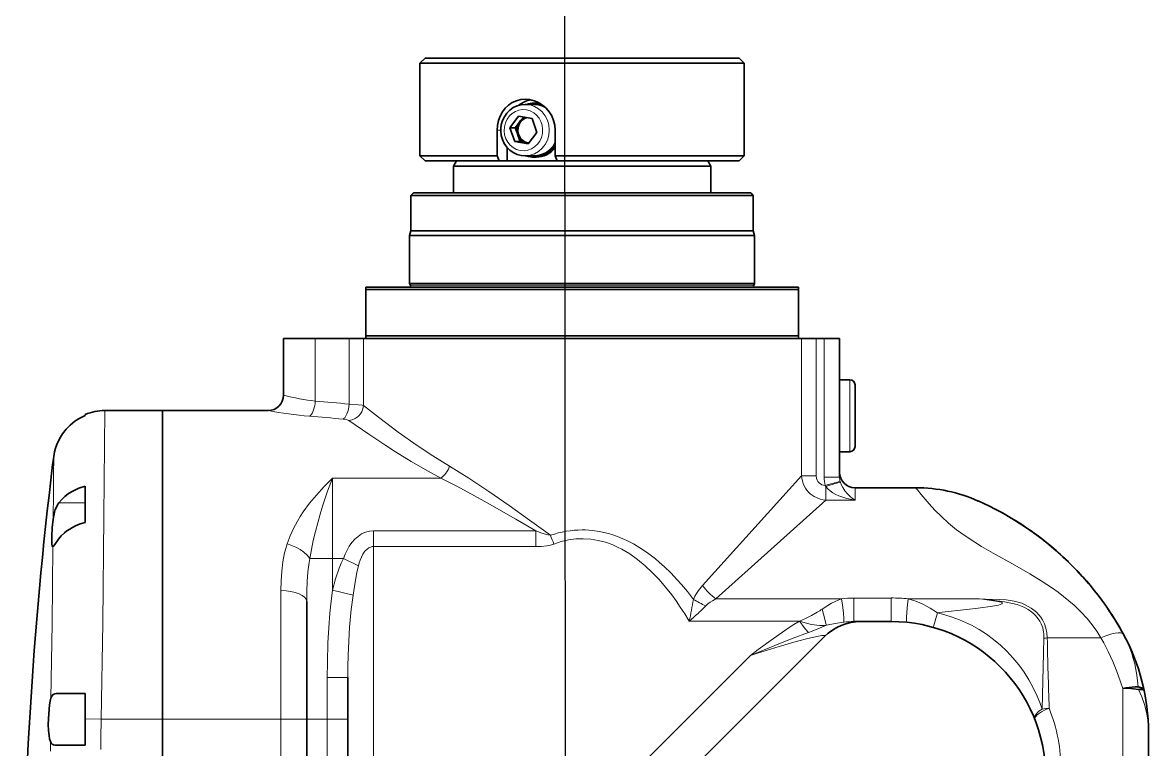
# Model space of a CAD drawing. Header units: inches. Extents: x 185496 to 352137, y 107182 to 179410.
# Drawn here: x 244667.4 to 244886, y 166099.1 to 166240.3 of the extents above; entities that cross this region are included whole.
import ezdxf

# ---------------------------------------------------------------- set-up
doc = ezdxf.new("R2010")
doc.units = ezdxf.units.IN
doc.header["$MEASUREMENT"] = 0

# ---------------------------------------------------------------- blocks, each defined once
blk = doc.blocks.new('RAGV')
at = {"color": 7, "lineweight": 35, "ltscale": 0.035355}
for p, q in [((799478.44, -274687.37), (799477.44, -274688.37)), ((799539.44, -274687.37), (799540.44, -274688.37)), ((799478.44, -274707.37), (799477.44, -274706.37)), ((799539.44, -274707.37), (799540.44, -274706.37))]:
    blk.add_line(p, q, dxfattribs=at)
at = {"color": 7, "lineweight": 35, "ltscale": 0.000452423}
for p, q in [((799477.44, -274688.37), (799477.46, -274688.37)), ((799477.46, -274706.37), (799477.44, -274706.37))]:
    blk.add_line(p, q, dxfattribs=at)
at = {"color": 7, "lineweight": 35, "ltscale": 0.45}
for p, q in [((799477.44, -274688.37), (799477.44, -274706.37)), ((799540.44, -274688.37), (799540.44, -274706.37))]:
    blk.add_line(p, q, dxfattribs=at)
at = {"color": 7, "lineweight": 35}
for p, q in [((799477.46, -274688.37), (799540.44, -274688.37)), ((799478.46, -274687.37), (799539.44, -274687.37)), ((799540.44, -274706.37), (799503.7, -274706.37)), ((799483.94, -274708.37), (799508.94, -274708.37)), ((799539.44, -274707.37), (799504.06, -274707.37)), ((799508.94, -274708.37), (799533.94, -274708.37)), ((799475.69, -274714.07), (799508.94, -274714.07)), ((799476.19, -274713.57), (799508.94, -274713.57)), ((799508.94, -274713.57), (799541.69, -274713.57)), ((799508.94, -274714.07), (799542.19, -274714.07)), ((799475.44, -274721.87), (799508.94, -274721.87)), ((799508.94, -274720.93), (799475.69, -274720.93)), ((799542.19, -274720.93), (799508.94, -274720.93)), ((799508.94, -274721.87), (799542.44, -274721.87)), ((799508.94, -274731.87), (799466.94, -274731.87)), ((799466.94, -274732.37), (799508.94, -274732.37)), ((799467.44, -274731.87), (799508.94, -274731.87)), ((799508.94, -274731.19), (799475.44, -274731.19)), ((799542.44, -274731.19), (799508.94, -274731.19)), ((799508.94, -274731.87), (799550.44, -274731.87)), ((799508.94, -274731.87), (799550.94, -274731.87)), ((799508.94, -274732.37), (799550.94, -274732.37)), ((799508.94, -274741.37), (799466.94, -274741.37)), ((799550.94, -274741.37), (799508.94, -274741.37)), ((799466.49, -274741.87), (799508.94, -274741.87)), ((799508.94, -274741.87), (799466.94, -274741.87)), ((799508.94, -274741.87), (799550.94, -274741.87)), ((799508.94, -274741.87), (799551.53, -274741.87)), ((799427.44, -274815.87), (799427.44, -274755.87)), ((799427.44, -274755.87), (799447.94, -274755.87)), ((799427.44, -274755.87), (799427.44, -274815.87)), ((799455.44, -274792.95), (799455.44, -274815.87)), ((799526.03, -274829.78), (799556.02, -274799.8)), ((799427.44, -274909.87), (799427.44, -274815.87)), ((799427.44, -274815.87), (799427.44, -274909.87)), ((799455.44, -274815.87), (799455.44, -274909.87)), ((799463.44, -274815.87), (799463.44, -274845.13)), ((799618.94, -274851.37), (799618.94, -274818.45))]:
    blk.add_line(p, q, dxfattribs=at)
at = {"color": 7, "lineweight": 35, "ltscale": 0.000437927}
for p, q in [((799478.44, -274687.37), (799478.46, -274687.37)), ((799478.46, -274707.37), (799478.44, -274707.37))]:
    blk.add_line(p, q, dxfattribs=at)
at = {"color": 7, "lineweight": 35, "ltscale": 0.043894}
for p, q in [((799497.88, -274696.37), (799499.64, -274696.37)), ((799497.88, -274706.37), (799499.64, -274706.37))]:
    blk.add_line(p, q, dxfattribs=at)
at = {"color": 7, "lineweight": 35, "ltscale": 0.008779}
for p, q in [((799499.64, -274696.12), (799499.99, -274696.12)), ((799499.64, -274706.62), (799499.99, -274706.62))]:
    blk.add_line(p, q, dxfattribs=at)
at = {"color": 7, "lineweight": 35, "ltscale": 0.070359}
for p, q in [((799496.6, -274698.67), (799494.89, -274700.9)), ((799498.46, -274704.06), (799500.17, -274701.83))]:
    blk.add_line(p, q, dxfattribs=at)
at = {"color": 7, "lineweight": 35, "ltscale": 0.026579}
blk.add_line((799496.59, -274700.06), (799495.94, -274700.9), dxfattribs=at)
at = {"color": 7, "lineweight": 35, "ltscale": 0.016552}
blk.add_line((799496.99, -274699.53), (799496.59, -274700.06), dxfattribs=at)
at = {"color": 7, "lineweight": 35, "ltscale": 0.066443}
for p, q in [((799496.6, -274698.67), (799499.22, -274699.13)), ((799495.84, -274703.6), (799498.46, -274704.06))]:
    blk.add_line(p, q, dxfattribs=at)
at = {"color": 7, "lineweight": 35, "ltscale": 0.022092}
blk.add_line((799496.99, -274699.53), (799497.53, -274698.83), dxfattribs=at)
at = {"color": 7, "lineweight": 35, "ltscale": 0.07161}
for p, q in [((799500.17, -274701.83), (799499.22, -274699.13)), ((799494.89, -274700.9), (799495.84, -274703.6))]:
    blk.add_line(p, q, dxfattribs=at)
at = {"color": 7, "lineweight": 35, "ltscale": 0.125}
for p, q in [((799492.47, -274701.37), (799492.47, -274706.37)), ((799503.7, -274706.37), (799503.7, -274701.37))]:
    blk.add_line(p, q, dxfattribs=at)
at = {"color": 7, "lineweight": 13, "ltscale": 0.016753}
blk.add_line((799493.14, -274701.37), (799492.47, -274701.37), dxfattribs=at)
at = {"color": 7, "lineweight": 35, "ltscale": 0.026336}
blk.add_line((799495.94, -274700.9), (799494.89, -274700.9), dxfattribs=at)
at = {"color": 7, "lineweight": 35, "ltscale": 0.027051}
blk.add_line((799495.94, -274700.9), (799496.3, -274701.92), dxfattribs=at)
at = {"color": 7, "lineweight": 35, "ltscale": 0.016846}
blk.add_line((799496.3, -274701.92), (799496.53, -274702.56), dxfattribs=at)
at = {"color": 7, "lineweight": 35, "ltscale": 0.026337}
blk.add_line((799496.9, -274703.6), (799495.84, -274703.6), dxfattribs=at)
at = {"color": 7, "lineweight": 35, "ltscale": 0.027714}
blk.add_line((799496.9, -274703.6), (799496.53, -274702.56), dxfattribs=at)
at = {"color": 7, "lineweight": 35, "ltscale": 0.033222}
blk.add_line((799496.9, -274703.6), (799498.21, -274703.83), dxfattribs=at)
at = {"color": 7, "lineweight": 35, "ltscale": 0.009657}
blk.add_line((799498.21, -274703.83), (799498.59, -274703.9), dxfattribs=at)
at = {"color": 7, "lineweight": 35, "ltscale": 0.37513}
blk.add_line((799492.47, -274706.37), (799477.46, -274706.37), dxfattribs=at)
at = {"color": 7, "lineweight": 35, "ltscale": 0.026553}
for p, q in [((799492.47, -274706.37), (799492.83, -274707.37)), ((799504.06, -274707.37), (799503.7, -274706.37))]:
    blk.add_line(p, q, dxfattribs=at)
at = {"color": 7, "lineweight": 35, "ltscale": 0.065887}
blk.add_line((799494.37, -274704.73), (799494.37, -274707.37), dxfattribs=at)
at = {"color": 7, "lineweight": 35, "ltscale": 0.359092}
blk.add_line((799492.83, -274707.37), (799478.46, -274707.37), dxfattribs=at)
at = {"color": 7, "lineweight": 35, "ltscale": 0.028867}
for p, q in [((799484.52, -274707.37), (799483.94, -274708.37)), ((799533.37, -274707.37), (799533.94, -274708.37))]:
    blk.add_line(p, q, dxfattribs=at)
at = {"color": 7, "lineweight": 35, "ltscale": 0.130002}
for p, q in [((799483.94, -274708.37), (799483.94, -274713.57)), ((799533.94, -274708.37), (799533.94, -274713.57))]:
    blk.add_line(p, q, dxfattribs=at)
at = {"color": 7, "lineweight": 35, "ltscale": 0.038662}
blk.add_line((799492.83, -274707.37), (799494.37, -274707.37), dxfattribs=at)
at = {"color": 7, "lineweight": 35, "ltscale": 0.242234}
blk.add_line((799494.37, -274707.37), (799504.06, -274707.37), dxfattribs=at)
at = {"color": 7, "lineweight": 35, "ltscale": 0.017678}
for p, q in [((799476.19, -274713.57), (799475.69, -274714.07)), ((799541.69, -274713.57), (799542.19, -274714.07))]:
    blk.add_line(p, q, dxfattribs=at)
at = {"color": 7, "lineweight": 35, "ltscale": 0.171677}
for p, q in [((799475.69, -274714.07), (799475.69, -274720.93)), ((799542.19, -274714.07), (799542.19, -274720.93))]:
    blk.add_line(p, q, dxfattribs=at)
at = {"color": 7, "lineweight": 35, "ltscale": 0.024147}
for p, q in [((799475.69, -274720.93), (799475.44, -274721.87)), ((799542.19, -274720.93), (799542.44, -274721.87))]:
    blk.add_line(p, q, dxfattribs=at)
at = {"color": 7, "lineweight": 35, "ltscale": 0.232947}
for p, q in [((799475.44, -274721.87), (799475.44, -274731.19)), ((799542.44, -274721.87), (799542.44, -274731.19))]:
    blk.add_line(p, q, dxfattribs=at)
at = {"color": 7, "lineweight": 35, "ltscale": 0.25}
for p, q in [((799466.94, -274741.87), (799466.94, -274731.87)), ((799550.94, -274741.87), (799550.94, -274731.87))]:
    blk.add_line(p, q, dxfattribs=at)
at = {"color": 7, "lineweight": 35, "ltscale": 0.225}
for p, q in [((799466.94, -274732.37), (799466.94, -274741.37)), ((799550.94, -274732.37), (799550.94, -274741.37))]:
    blk.add_line(p, q, dxfattribs=at)
at = {"color": 7, "lineweight": 35, "ltscale": 0.008384}
for p, q in [((799475.6, -274731.48), (799475.44, -274731.19)), ((799542.29, -274731.48), (799542.44, -274731.19))]:
    blk.add_line(p, q, dxfattribs=at)
at = {"color": 7, "lineweight": 13}
for p, q in [((799508.94, -274731.48), (799475.6, -274731.48)), ((799542.29, -274731.48), (799508.94, -274731.48)), ((799551.53, -274768.55), (799551.53, -274741.87)), ((799554.37, -274741.87), (799554.37, -274768.55)), ((799555.94, -274768.82), (799555.94, -274741.87)), ((799460.44, -274769.03), (799481.49, -274769.03)), ((799551.53, -274768.55), (799532.33, -274789.88)), ((799534.93, -274792.48), (799556.27, -274773.28)), ((799468.44, -274779.24), (799499.93, -274779.24)), ((799499.93, -274782.3), (799468.44, -274782.3)), ((799468.44, -274782.3), (799468.44, -274826.13)), ((799450.44, -274790.87), (799450.44, -274815.87)), ((799534.93, -274792.48), (799559.3, -274792.48)), ((799551.16, -274796.79), (799529.74, -274796.79)), ((799541.64, -274803.45), (799518.96, -274826.13)), ((799613.94, -274882.48), (799613.94, -274809.87)), ((799450.44, -274815.87), (799427.44, -274815.87)), ((799450.44, -274909.87), (799450.44, -274815.87)), ((799459.44, -274815.87), (799459.44, -274848.7))]:
    blk.add_line(p, q, dxfattribs=at)
at = {"color": 7, "lineweight": 35, "ltscale": 0.154329}
blk.add_line((799450.94, -274741.87), (799457.12, -274741.87), dxfattribs=at)
at = {"color": 7, "lineweight": 35, "ltscale": 0.275}
blk.add_line((799450.94, -274752.87), (799450.94, -274741.87), dxfattribs=at)
at = {"color": 7, "lineweight": 35, "ltscale": 0.164224}
blk.add_line((799463.69, -274741.87), (799457.12, -274741.87), dxfattribs=at)
at = {"color": 7, "lineweight": 13, "ltscale": 0.303885}
blk.add_line((799457.12, -274741.87), (799457.12, -274754.02), dxfattribs=at)
at = {"color": 7, "lineweight": 35, "ltscale": 0.070093}
blk.add_line((799466.49, -274741.87), (799463.69, -274741.87), dxfattribs=at)
at = {"color": 7, "lineweight": 13, "ltscale": 0.318665}
blk.add_line((799463.69, -274754.61), (799463.69, -274741.87), dxfattribs=at)
at = {"color": 7, "lineweight": 13, "ltscale": 0.326089}
blk.add_line((799466.49, -274741.87), (799466.49, -274754.91), dxfattribs=at)
at = {"color": 7, "lineweight": 35, "ltscale": 0.070982}
blk.add_line((799554.37, -274741.87), (799551.53, -274741.87), dxfattribs=at)
at = {"color": 7, "lineweight": 35, "ltscale": 0.039287}
blk.add_line((799554.37, -274741.87), (799555.94, -274741.87), dxfattribs=at)
at = {"color": 7, "lineweight": 35, "ltscale": 0.075}
blk.add_line((799555.94, -274741.87), (799558.94, -274741.87), dxfattribs=at)
at = {"color": 7, "lineweight": 35, "ltscale": 0.296936}
blk.add_line((799558.94, -274741.87), (799558.94, -274753.75), dxfattribs=at)
at = {"color": 7, "lineweight": 35, "ltscale": 0.05}
for p, q in [((799558.94, -274749.87), (799560.94, -274749.87)), ((799558.94, -274763.87), (799560.94, -274763.87))]:
    blk.add_line(p, q, dxfattribs=at)
at = {"color": 7, "lineweight": 13, "ltscale": 0.175}
for p, q in [((799560.94, -274749.87), (799560.94, -274756.87)), ((799560.94, -274756.87), (799560.94, -274763.87))]:
    blk.add_line(p, q, dxfattribs=at)
at = {"color": 7, "lineweight": 35, "ltscale": 0.15}
for p, q in [((799561.94, -274750.87), (799561.94, -274756.87)), ((799561.94, -274756.87), (799561.94, -274762.87))]:
    blk.add_line(p, q, dxfattribs=at)
at = {"color": 7, "lineweight": 35, "ltscale": 0.078064}
for p, q in [((799558.94, -274753.75), (799558.94, -274756.87)), ((799558.94, -274756.87), (799558.94, -274759.99))]:
    blk.add_line(p, q, dxfattribs=at)
at = {"color": 7, "lineweight": 35, "ltscale": 0.005243}
blk.add_line((799412.44, -274756.61), (799412.44, -274756.82), dxfattribs=at)
at = {"color": 7, "lineweight": 35, "ltscale": 0.280256}
blk.add_line((799427.44, -274755.87), (799416.23, -274755.87), dxfattribs=at)
at = {"color": 7, "lineweight": 35, "ltscale": 0.220673}
blk.add_line((799558.94, -274759.99), (799558.94, -274768.82), dxfattribs=at)
at = {"color": 7, "lineweight": 35, "ltscale": 0.040306}
blk.add_line((799406.31, -274764.77), (799406.1, -274766.37), dxfattribs=at)
at = {"color": 7, "lineweight": 35, "ltscale": 0.006345}
blk.add_line((799406.1, -274766.37), (799406.13, -274766.12), dxfattribs=at)
at = {"color": 7, "lineweight": 13, "ltscale": 0.390314}
blk.add_line((799460.44, -274784.64), (799460.44, -274769.03), dxfattribs=at)
at = {"color": 7, "lineweight": 13, "ltscale": 0.070982}
blk.add_line((799551.53, -274768.55), (799554.37, -274768.55), dxfattribs=at)
at = {"color": 7, "lineweight": 13, "ltscale": 0.075}
for p, q in [((799558.94, -274768.82), (799555.94, -274768.82)), ((799561.73, -274793.87), (799561.73, -274796.87)), ((799568.94, -274793.87), (799568.94, -274796.87))]:
    blk.add_line(p, q, dxfattribs=at)
at = {"color": 7, "lineweight": 35, "ltscale": 0.176337}
blk.add_line((799412.44, -274770.55), (799412.44, -274777.6), dxfattribs=at)
at = {"color": 7, "lineweight": 13, "ltscale": 0.00529}
blk.add_line((799556.16, -274770.44), (799556.27, -274770.62), dxfattribs=at)
at = {"color": 7, "lineweight": 13, "ltscale": 0.066501}
blk.add_line((799556.27, -274770.62), (799556.27, -274773.28), dxfattribs=at)
at = {"color": 7, "lineweight": 13, "ltscale": 0.060269}
blk.add_line((799561.94, -274773.28), (799561.94, -274770.87), dxfattribs=at)
at = {"color": 7, "lineweight": 35, "ltscale": 0.294179}
blk.add_line((799561.94, -274770.87), (799573.71, -274770.87), dxfattribs=at)
at = {"color": 7, "lineweight": 13, "ltscale": 0.128332}
blk.add_line((799407.31, -274773.79), (799412.44, -274773.79), dxfattribs=at)
at = {"color": 7, "lineweight": 13, "ltscale": 0.141966}
blk.add_line((799561.94, -274773.28), (799556.27, -274773.28), dxfattribs=at)
at = {"color": 7, "lineweight": 13, "ltscale": 0.033743}
for p, q in [((799468.44, -274780.59), (799468.44, -274779.24)), ((799499.93, -274780.59), (799499.93, -274779.24))]:
    blk.add_line(p, q, dxfattribs=at)
at = {"color": 7, "lineweight": 13, "ltscale": 0.042752}
for p, q in [((799468.44, -274782.3), (799468.44, -274780.59)), ((799499.93, -274780.59), (799499.93, -274782.3))]:
    blk.add_line(p, q, dxfattribs=at)
at = {"color": 7, "lineweight": 13, "ltscale": 0.11018}
blk.add_line((799460.44, -274784.64), (799456.04, -274784.64), dxfattribs=at)
at = {"color": 7, "lineweight": 13, "ltscale": 0.053112}
blk.add_line((799462.57, -274784.64), (799460.44, -274784.64), dxfattribs=at)
at = {"color": 7, "lineweight": 13, "ltscale": 0.152905}
blk.add_line((799460.44, -274784.64), (799460.44, -274790.76), dxfattribs=at)
at = {"color": 7, "lineweight": 13, "ltscale": 0.081184}
blk.add_line((799465.51, -274786.03), (799462.57, -274784.64), dxfattribs=at)
at = {"color": 7, "lineweight": 13, "ltscale": 0.103241}
blk.add_line((799464.44, -274791.78), (799460.44, -274790.76), dxfattribs=at)
at = {"color": 7, "lineweight": 13, "ltscale": 0.180341}
blk.add_line((799561.73, -274792.3), (799568.94, -274792.3), dxfattribs=at)
at = {"color": 7, "lineweight": 13, "ltscale": 0.039285}
for p, q in [((799561.73, -274793.87), (799561.73, -274792.3)), ((799568.94, -274792.3), (799568.94, -274793.87))]:
    blk.add_line(p, q, dxfattribs=at)
at = {"color": 7, "lineweight": 13, "ltscale": 0.346054}
blk.add_line((799572.28, -274792.48), (799586.12, -274792.48), dxfattribs=at)
at = {"color": 7, "lineweight": 13, "ltscale": 0.000480019}
blk.add_line((799577.81, -274795.09), (799577.79, -274795.08), dxfattribs=at)
at = {"color": 7, "lineweight": 13, "ltscale": 0.004116}
blk.add_line((799577.94, -274795.18), (799577.81, -274795.09), dxfattribs=at)
at = {"color": 7, "lineweight": 13, "ltscale": 0.023426}
blk.add_line((799578.87, -274795.08), (799577.94, -274795.18), dxfattribs=at)
at = {"color": 7, "lineweight": 35, "ltscale": 0.180341}
blk.add_line((799568.94, -274796.87), (799561.73, -274796.87), dxfattribs=at)
at = {"color": 7, "lineweight": 13, "ltscale": 0.260502}
blk.add_line((799609.69, -274800.07), (799599.27, -274800.07), dxfattribs=at)
at = {"color": 7, "lineweight": 35, "ltscale": 3.82384e-05}
blk.add_line((799613.77, -274798.78), (799613.77, -274798.79), dxfattribs=at)
at = {"color": 7, "lineweight": 35, "ltscale": 0.009231}
blk.add_line((799613.96, -274799.11), (799613.78, -274798.79), dxfattribs=at)
at = {"color": 7, "lineweight": 13, "ltscale": 0.203027}
blk.add_line((799459.44, -274815.87), (799459.44, -274807.75), dxfattribs=at)
at = {"color": 7, "lineweight": 13, "ltscale": 0.1}
for p, q in [((799463.44, -274807.75), (799459.44, -274807.75)), ((799455.44, -274815.87), (799459.44, -274815.87)), ((799463.44, -274815.87), (799459.44, -274815.87))]:
    blk.add_line(p, q, dxfattribs=at)
at = {"color": 7, "lineweight": 35, "ltscale": 0.203049}
blk.add_line((799463.44, -274807.75), (799463.44, -274815.87), dxfattribs=at)
at = {"color": 7, "lineweight": 35, "ltscale": 0.140781}
blk.add_line((799406.81, -274810.87), (799412.44, -274810.87), dxfattribs=at)
at = {"color": 7, "lineweight": 35, "ltscale": 0.123242}
blk.add_line((799412.44, -274810.87), (799412.44, -274815.8), dxfattribs=at)
at = {"color": 7, "lineweight": 13, "ltscale": 0.0771}
blk.add_line((799412.44, -274815.8), (799415.53, -274815.87), dxfattribs=at)
at = {"color": 7, "lineweight": 35, "ltscale": 0.126761}
blk.add_line((799412.44, -274815.8), (799412.44, -274820.87), dxfattribs=at)
at = {"color": 7, "lineweight": 13, "ltscale": 0.297923}
blk.add_line((799427.44, -274815.87), (799415.53, -274815.87), dxfattribs=at)
at = {"color": 7, "lineweight": 13, "ltscale": 0.125}
blk.add_line((799450.44, -274815.87), (799455.44, -274815.87), dxfattribs=at)
at = {"color": 7, "lineweight": 13, "ltscale": 0.008011}
blk.add_line((799405.66, -274822.05), (799405.66, -274821.73), dxfattribs=at)
at = {"color": 7, "lineweight": 35, "ltscale": 0.147957}
blk.add_line((799406.53, -274820.87), (799412.44, -274820.87), dxfattribs=at)
at = {"color": 7, "lineweight": 35}
for points in [[(799497.88, -274695.37), (799497.01, -274695.44), (799496.17, -274695.66), (799495.38, -274696.02), (799494.65, -274696.51), (799494.01, -274697.13), (799493.47, -274697.84), (799493.04, -274698.65), (799492.72, -274699.53), (799492.53, -274700.45), (799492.47, -274701.37)], [(799503.7, -274701.37), (799503.63, -274700.43), (799503.4, -274699.5), (799503.04, -274698.62), (799502.54, -274697.82), (799501.93, -274697.1), (799501.22, -274696.49), (799500.44, -274696), (799499.6, -274695.65), (799498.73, -274695.43), (799497.88, -274695.37)], [(799497.88, -274696.37), (799497.11, -274696.43), (799496.3, -274696.65), (799495.57, -274697), (799494.9, -274697.48), (799494.31, -274698.07), (799493.84, -274698.76), (799493.48, -274699.51), (799493.24, -274700.32), (799493.2, -274700.57)], [(799497.88, -274706.37), (799497.1, -274706.3), (799496.31, -274706.08), (799495.56, -274705.73), (799494.89, -274705.25), (799494.33, -274704.69), (799493.83, -274703.97), (799493.47, -274703.22), (799493.24, -274702.41), (799493.14, -274701.57), (799493.18, -274700.73), (799493.2, -274700.57)], [(799558.94, -274753.75), (799558.92, -274755.29), (799558.9, -274756.87)], [(799412.44, -274756.82), (799411.4, -274757.33), (799410.42, -274757.95), (799409.51, -274758.68), (799408.7, -274759.51), (799408.01, -274760.4), (799407.42, -274761.37)], [(799558.9, -274756.87), (799558.92, -274758.45), (799558.94, -274759.99)], [(799407.42, -274761.37), (799406.91, -274762.47), (799406.66, -274763.19), (799406.47, -274763.88), (799406.31, -274764.77)], [(799407.31, -274773.79), (799407.86, -274773.16), (799408.49, -274772.57), (799409.21, -274772.02), (799410.01, -274771.53), (799411.17, -274770.98), (799412.44, -274770.55)], [(799406.21, -274777.01), (799406.31, -274776.3), (799406.47, -274775.6), (799406.62, -274775.1), (799406.82, -274774.62), (799407.04, -274774.19), (799407.31, -274773.79)], [(799603.4, -274785.3), (799602.37, -274784.34), (799601, -274783.15), (799598.72, -274781.22), (799597.55, -274780.3), (799595.92, -274779.12), (799594.25, -274778), (799592.43, -274776.86), (799590.57, -274775.78)], [(799406.11, -274782.33), (799406.09, -274782.32), (799406.08, -274782.31), (799406.05, -274782.27), (799406.01, -274782.17), (799405.95, -274781.82), (799405.93, -274781.37), (799405.95, -274780.19), (799406.04, -274778.69), (799406.21, -274777.01)], [(799412.44, -274777.6), (799411.47, -274777.91), (799410.55, -274778.3), (799409.97, -274778.59), (799409.41, -274778.92), (799408.89, -274779.27), (799408.41, -274779.65), (799407.78, -274780.23), (799407.24, -274780.87)], [(799407.24, -274780.87), (799406.5, -274781.88), (799406.19, -274782.28), (799406.15, -274782.32)], [(799616.92, -274809.59), (799616.36, -274809.57), (799615.78, -274809.6), (799614.57, -274809.75), (799613.94, -274809.87)], [(799618.1, -274810.29), (799618.02, -274810.1), (799617.87, -274809.93), (799617.63, -274809.79), (799617.21, -274809.64), (799616.92, -274809.59)], [(799616.92, -274809.59), (799617.32, -274809.67), (799617.66, -274809.8)], [(799405.77, -274811.77), (799405.63, -274812.36), (799405.5, -274813.09), (799405.4, -274813.89), (799405.27, -274815.76), (799405.26, -274816.87), (799405.3, -274818.02), (799405.4, -274818.99), (799405.52, -274819.7), (799405.66, -274820.19)], [(799405.77, -274811.77), (799405.94, -274811.36), (799406.19, -274811.06), (799406.52, -274810.9), (799406.81, -274810.87)], [(799613.94, -274809.87), (799615.01, -274809.85), (799616.04, -274809.92), (799617, -274810.07)], [(799617, -274810.07), (799616.04, -274809.92), (799615.01, -274809.85), (799613.94, -274809.87)], [(799618.1, -274810.29), (799618.07, -274810.24), (799618.04, -274810.2), (799617.92, -274810.15), (799617.74, -274810.1), (799617.25, -274810.06), (799617, -274810.07)], [(799617, -274810.07), (799617.66, -274810.09), (799617.9, -274810.14), (799618.04, -274810.21), (799618.09, -274810.25), (799618.1, -274810.29)], [(799406.53, -274820.87), (799406.25, -274820.83), (799406.01, -274820.72), (799405.83, -274820.53), (799405.66, -274820.19)]]:
    blk.add_lwpolyline(points, dxfattribs=at)
at = {"color": 7, "lineweight": 13}
for points in [[(799463.69, -274754.61), (799463.54, -274755.57), (799463.42, -274756.04), (799463.27, -274756.49), (799463, -274757.05), (799462.84, -274757.27), (799462.67, -274757.44), (799462.54, -274757.53)], [(799466.49, -274754.91), (799466.38, -274755.53), (799466.13, -274756.12), (799465.89, -274756.52), (799465.59, -274756.87), (799465.24, -274757.18), (799464.86, -274757.44), (799464.27, -274757.69), (799463.66, -274757.81)], [(799466.49, -274754.91), (799466.21, -274754.84), (799465.42, -274754.73), (799463.69, -274754.61)], [(799483.21, -274766.69), (799479.95, -274764.67), (799476.9, -274762.64), (799473.24, -274760.05), (799469.4, -274757.18), (799466.49, -274754.91)], [(799415.53, -274815.87), (799415.82, -274797.21), (799416.06, -274776.45), (799416.23, -274755.87)], [(799462.54, -274757.53), (799463.11, -274757.61), (799463.53, -274757.74), (799463.66, -274757.81)], [(799463.66, -274757.81), (799467.51, -274760.48), (799470.82, -274762.69), (799472.7, -274763.89), (799475.75, -274765.77), (799479.01, -274767.67), (799481.49, -274769.03)], [(799483.21, -274766.69), (799482.97, -274767.24), (799482.66, -274767.77), (799482.3, -274768.27), (799481.89, -274768.7), (799481.49, -274769.03)], [(799502.78, -274780.1), (799498.74, -274777.17), (799494.74, -274774.3), (799490.82, -274771.59), (799486.95, -274769.01), (799485.07, -274767.82), (799483.21, -274766.69)], [(799460.44, -274769.03), (799458.87, -274770.62), (799457.33, -274772.3), (799456.02, -274773.89), (799454.78, -274775.58), (799454.2, -274776.46), (799453.66, -274777.36), (799452.89, -274778.78), (799452.22, -274780.25), (799451.63, -274781.8)], [(799456.04, -274784.64), (799456.36, -274782.88), (799456.73, -274781.13), (799457.13, -274779.39), (799458.04, -274776.01), (799458.51, -274774.43), (799459.49, -274771.51), (799460.44, -274769.03)], [(799481.49, -274769.03), (799484.46, -274770.52), (799487.46, -274772.11), (799490.49, -274773.78), (799496.09, -274776.99), (799499.93, -274779.24)], [(799551.53, -274768.55), (799551.59, -274769.04), (799551.71, -274769.59), (799551.94, -274770.24), (799552.33, -274770.96), (799552.6, -274771.34), (799552.91, -274771.7), (799553.26, -274772.03), (799553.63, -274772.33), (799554.02, -274772.59), (799554.43, -274772.8), (799555.18, -274773.09), (799555.74, -274773.22), (799556.27, -274773.28)], [(799556.16, -274770.44), (799555.82, -274770.39), (799555.5, -274770.29), (799555.21, -274770.14), (799554.95, -274769.93), (799554.73, -274769.69), (799554.57, -274769.4), (799554.45, -274769.09), (799554.37, -274768.55)], [(799559.1, -274769.85), (799559.09, -274769.85), (799559.02, -274769.85), (799558.59, -274769.93), (799558.07, -274770.07), (799556.27, -274770.62)], [(799561.94, -274773.28), (799561.48, -274772.95), (799561.01, -274772.57), (799560.4, -274771.98), (799559.96, -274771.45), (799559.55, -274770.84), (799559.31, -274770.38), (799559.1, -274769.85)], [(799556.27, -274770.62), (799556.64, -274771.08), (799557.11, -274771.49), (799557.64, -274771.85), (799558.21, -274772.16), (799558.8, -274772.43), (799559.41, -274772.66), (799560.35, -274772.95), (799561.3, -274773.17), (799561.94, -274773.28)], [(799573.71, -274770.87), (799573.71, -274770.87), (799573.72, -274770.87), (799574.05, -274771.26), (799574.77, -274772.16)], [(799574.77, -274772.16), (799576.37, -274774.02), (799577.47, -274775.21), (799578.73, -274776.47), (799580.13, -274777.76), (799581.68, -274779.02), (799583.34, -274780.23), (799585.22, -274781.48), (799586.53, -274782.28), (799589.23, -274783.84)], [(799468.44, -274779.24), (799467.64, -274779.31), (799466.86, -274779.52), (799466.12, -274779.86), (799465.43, -274780.32), (799464.8, -274780.87), (799464.23, -274781.51), (799463.72, -274782.23), (799463.28, -274782.99), (799462.9, -274783.8), (799462.57, -274784.64)], [(799502.78, -274780.1), (799502.25, -274780), (799501.14, -274779.68), (799499.93, -274779.24)], [(799503.46, -274781.81), (799504.87, -274781.34), (799506.3, -274781.01), (799507.73, -274780.82), (799509.17, -274780.78), (799510.6, -274780.87), (799512.03, -274781.1), (799513.45, -274781.47), (799514.25, -274781.74), (799515.04, -274782.06), (799515.84, -274782.42), (799516.63, -274782.82), (799518.18, -274783.74), (799519.69, -274784.82), (799521.17, -274786.03), (799522.61, -274787.39), (799523.89, -274788.73), (799525.13, -274790.18), (799526.34, -274791.71), (799527.18, -274792.87), (799528.01, -274794.06), (799528.88, -274795.4), (799529.74, -274796.79)], [(799530.56, -274792.57), (799529.38, -274791.05), (799528.24, -274789.68), (799527.41, -274788.75), (799526.17, -274787.43), (799524.95, -274786.25), (799523.92, -274785.32), (799523.18, -274784.71), (799521.92, -274783.73), (799520.48, -274782.74), (799518.89, -274781.78), (799517.62, -274781.13), (799516.72, -274780.72), (799515.78, -274780.34), (799514.92, -274780.04), (799514.05, -274779.77), (799513.17, -274779.55), (799512.31, -274779.37), (799510.89, -274779.17), (799509.58, -274779.07), (799508.94, -274779.06)], [(799406.15, -274782.32), (799405.99, -274797.31), (799405.77, -274811.77)], [(799451.63, -274781.8), (799451.37, -274782.66), (799451.14, -274783.52), (799450.81, -274785.29), (799450.6, -274787.1), (799450.48, -274788.97), (799450.44, -274790.87)], [(799456.04, -274784.64), (799455.81, -274784.32), (799455.54, -274783.99), (799454.87, -274783.36), (799454.2, -274782.89), (799453.36, -274782.43), (799452.35, -274782.02), (799451.63, -274781.8)], [(799465.51, -274786.03), (799465.65, -274785.49), (799465.84, -274784.93), (799466.07, -274784.36), (799466.38, -274783.77), (799466.76, -274783.23), (799467.16, -274782.82), (799467.54, -274782.55), (799467.88, -274782.4), (799468.18, -274782.32), (799468.44, -274782.3)], [(799499.93, -274782.3), (799501.01, -274782.27), (799502.08, -274782.16), (799502.78, -274782.02), (799503.46, -274781.81)], [(799455.44, -274792.95), (799455.47, -274791), (799455.54, -274789.08), (799455.68, -274787.22), (799455.91, -274785.41), (799456.04, -274784.64)], [(799462.57, -274784.64), (799462.16, -274785.55), (799461.78, -274786.51), (799461.07, -274788.56), (799460.44, -274790.76)], [(799589.23, -274783.84), (799592.53, -274785.68), (799595.88, -274787.59), (799598.11, -274788.95), (799600.31, -274790.41), (799601.4, -274791.18), (799602.46, -274791.99), (799603.5, -274792.84), (799604.51, -274793.72), (799605.81, -274794.98), (799607.04, -274796.31), (799608, -274797.5), (799608.89, -274798.75), (799609.69, -274800.07)], [(799464.44, -274791.78), (799464.7, -274790.08), (799465.21, -274787.31), (799465.51, -274786.03)], [(799532.33, -274789.88), (799531.54, -274790.86), (799531.18, -274791.4), (799530.85, -274791.96), (799530.56, -274792.57)], [(799460.44, -274790.76), (799460.19, -274792.89), (799459.96, -274795.25), (799459.74, -274798.1), (799459.58, -274801.02), (799459.47, -274804.74), (799459.44, -274807.75)], [(799463.44, -274807.75), (799463.46, -274805.67), (799463.51, -274803.4), (799463.62, -274800.71), (799463.79, -274797.98), (799464.11, -274794.55), (799464.44, -274791.78)], [(799532.96, -274793.82), (799533.36, -274793.46), (799533.81, -274793.13), (799534.28, -274792.83), (799534.93, -274792.48)], [(799559.3, -274792.48), (799558.69, -274792.7), (799558.09, -274792.96), (799557.37, -274793.33), (799556.66, -274793.73), (799555.57, -274794.45)], [(799559.3, -274792.48), (799559.5, -274793.71), (799559.68, -274795.19), (799559.76, -274796.37), (799559.74, -274796.93), (799559.72, -274796.98), (799559.72, -274797)], [(799572.28, -274792.48), (799572.08, -274794.22), (799571.94, -274796.11), (799571.93, -274796.81), (799571.95, -274796.97), (799571.96, -274797.01), (799571.97, -274797.02), (799571.97, -274797.02), (799571.98, -274797.02)], [(799577.79, -274795.08), (799576.54, -274794.27), (799575.25, -274793.57), (799573.94, -274793), (799573.11, -274792.72), (799572.28, -274792.48)], [(799578.87, -274795.08), (799583.62, -274794.53), (799585.85, -274794.26), (799588.66, -274793.87), (799589.8, -274793.66), (799590.14, -274793.58), (799590.44, -274793.41), (799590.5, -274793.34), (799590.53, -274793.29), (799590.54, -274793.26), (799590.52, -274793.22), (799590.49, -274793.19), (799590.36, -274793.14), (799589.98, -274793.03), (799589.3, -274792.9), (799586.71, -274792.54), (799586.12, -274792.48)], [(799599.27, -274800.07), (799599.2, -274799.09), (799599.01, -274798.14), (799598.72, -274797.3), (799598.35, -274796.55), (799598.01, -274796.03), (799597.62, -274795.54), (799597.18, -274795.08), (799596.7, -274794.66), (799596.17, -274794.28), (799595.6, -274793.93), (799594.97, -274793.61), (799594.32, -274793.33), (799593.6, -274793.09), (799592.87, -274792.9), (799592.08, -274792.76), (799591.28, -274792.66), (799589.98, -274792.59), (799587.27, -274792.51), (799586.12, -274792.48)], [(799586.12, -274792.48), (799588.65, -274792.72), (799591, -274793.05), (799592.52, -274793.34), (799593.46, -274793.59), (799594.39, -274793.94), (799594.7, -274794.08), (799595.54, -274794.52), (799596.31, -274795.06), (799596.66, -274795.35), (799597, -274795.68), (799597.54, -274796.34), (799597.84, -274796.81), (799598.11, -274797.33), (799598.39, -274798.11), (799598.56, -274798.94), (799598.59, -274799.23), (799598.63, -274800.11)], [(799554.61, -274795.08), (799553.49, -274795.7), (799552.33, -274796.27), (799551.16, -274796.79)], [(799555.57, -274794.45), (799556.11, -274796.42), (799556.36, -274797.49), (799556.38, -274797.61)], [(799577.94, -274795.18), (799577.17, -274797.85), (799577.13, -274797.99), (799577.13, -274798), (799577.13, -274798)], [(799598.31, -274813.89), (799597.85, -274812.64), (799597.34, -274811.4), (799596.57, -274809.77), (799595.72, -274808.21), (799594.77, -274806.71), (799593.73, -274805.28), (799592.62, -274803.93), (799591.44, -274802.66), (799590.19, -274801.47), (799588.87, -274800.36), (799587.48, -274799.35), (799586.04, -274798.42), (799584.56, -274797.6), (799583.42, -274797.04), (799582.24, -274796.53), (799580.84, -274796.01), (799579.4, -274795.56), (799577.94, -274795.18)], [(799551.16, -274796.79), (799549.71, -274797.67), (799548.29, -274798.6), (799545.63, -274800.47), (799543.14, -274802.31), (799541.64, -274803.45)], [(799551.16, -274796.79), (799551.72, -274797.59), (799552.28, -274798.32), (799552.9, -274799.01)], [(799551.16, -274796.79), (799552.72, -274797.24), (799553.47, -274797.42), (799554.53, -274797.59), (799555.03, -274797.64), (799555.98, -274797.64), (799556.38, -274797.61)], [(799552.9, -274799.01), (799553.64, -274798.73), (799555.07, -274798.14), (799556.38, -274797.61)], [(799556.38, -274797.61), (799558.06, -274797.25), (799559.72, -274797)], [(799541.64, -274803.45), (799546.35, -274801.52), (799549.74, -274800.19), (799552.9, -274799.01)], [(799556.02, -274799.8), (799556.07, -274799.72), (799556.09, -274799.69), (799556.09, -274799.65), (799556.08, -274799.63), (799556.03, -274799.61), (799555.88, -274799.58), (799555.48, -274799.6), (799554.86, -274799.7), (799553.04, -274800.1), (799550.51, -274800.77), (799547.22, -274801.72), (799543, -274803.02), (799541.64, -274803.45)], [(799598.31, -274813.89), (799598.57, -274802.96), (799598.63, -274800.11)], [(799609.69, -274800.07), (799610.65, -274799.65), (799611.21, -274799.44), (799611.85, -274799.25), (799612.49, -274799.11), (799613.04, -274799.05), (799613.49, -274799.07), (799613.79, -274799.14), (799613.98, -274799.25), (799614.09, -274799.35)], [(799609.69, -274800.07), (799610.24, -274801.01), (799611.1, -274802.7), (799611.99, -274804.64), (799612.79, -274806.6), (799613.52, -274808.6), (799613.94, -274809.87)], [(799614.09, -274799.35), (799614.84, -274800.9), (799615.33, -274802.08), (799615.68, -274803.06), (799615.99, -274804.07), (799616.27, -274805.11), (799616.5, -274806.18), (799616.68, -274807.28), (799616.82, -274808.4), (799616.92, -274809.59)], [(799617, -274810.07), (799617.63, -274811.52), (799618.14, -274813), (799618.53, -274814.51), (799618.79, -274816.05), (799618.92, -274817.6), (799618.94, -274818.45)], [(799599.66, -274813.74), (799598.9, -274814.04), (799598.15, -274814.42), (799597.59, -274814.79)], [(799596.86, -274815.89), (799596.82, -274815.7), (799596.83, -274815.49), (799596.96, -274815.13), (799597.19, -274814.79)], [(799597.59, -274814.79), (799597.32, -274815.01), (799597.03, -274815.32), (799596.87, -274815.62), (799596.84, -274815.79), (799596.86, -274815.89)]]:
    blk.add_lwpolyline(points, dxfattribs=at)
at = {"color": 7, "lineweight": 35}
for centre, radius, start, end in [((799475.24, -274731.67), 0.4, 329.9971, 27.5), ((799542.64, -274731.67), 0.4, 152.5, 210.0029), ((799560.94, -274750.87), 1, 0, 90), ((799447.94, -274752.87), 3, 270.0241, 359.9743), ((799416.24, -274765.88), 10.02, 90.0167, 112.2475), ((799560.94, -274762.87), 1, 270, 0), ((800200.26, -274862.87), 800, 173.07195, 180.00006), ((799561.94, -274767.87), 3, 180, 270), ((799573.7, -274800.88), 30.01, 66.0511, 89.988), ((799561.53, -274828.28), 60, 29.4507, 66.048), ((799561.53, -274828.27), 59.99, 48.8502, 57.9838), ((799406.11, -274782.26), 0.0716, 273.1619, 308.2036), ((799561.3, -274828.52), 60.33, 40.3227, 48.8417), ((799561.13, -274828.54), 60.48, 29.475, 35.2469), ((799563.09, -274806.87), 10, 90, 135), ((799568.94, -274826.87), 30, 0, 90), ((799578.94, -274818.45), 40, 0, 28.9161), ((799608.28, -274802.29), 6.51, 26.8666, 29.2741), ((799616.49, -274816.64), 7.07, 86.4923, 88.7735)]:
    blk.add_arc(centre, radius, start, end, dxfattribs=at)
at = {"color": 7, "lineweight": 13}
for centre, radius, start, end in [((799429.32, -275099.71), 346.8, 84.3136, 85.4033), ((799461.32, -274688.22), 68.95, 258.8155, 265.5501), ((799428.2, -275119.64), 363.73, 84.5828, 85.6213), ((790705.9, -274697.87), 8700.67, 359.47882, 359.559418), ((799562.17, -274768.82), 6.23, 179.9722, 195.0463), ((799341.24, -273962.59), 835.94, 284.89771, 285.10311), ((799562.33, -274768.82), 3.39, 180.0085, 194.4226), ((799562.83, -274768.69), 3.9, 194.4413, 197.3382), ((799537.97, -274767), 37.55, 200.4264, 203.2378), ((799542.22, -274782.59), 12.28, 216.395, 233.605), ((799377.89, -274764.87), 155.17, 348.1305, 349.7157), ((799541.29, -274774.89), 20.68, 238.7452, 246.2532), ((799511.63, -274773.65), 29.36, 313.1311, 316.5935), ((799561.8, -274809.53), 17.23, 90.2459, 98.3439), ((799568.94, -274823.11), 30.82, 83.7848, 89.9994), ((799508.48, -274770.32), 33.94, 308.7661, 313.1697), ((799546.75, -274781.98), 15.27, 300.9587, 305.2438), ((799561.82, -274813.77), 16.9, 90.3064, 97.1512), ((799599.42, -274808.5), 8.43, 91.0164, 95.4142), ((800731.21, -274775.12), 1132.21, 181.26246, 181.95454), ((799599.87, -274821.77), 8.03, 91.55, 101.2451), ((799568.95, -274825.81), 33, 359.9992, 21.4626), ((799688.46, -274822.25), 273.01, 178.6602, 179.8933), ((799640.48, -274820.61), 234.82, 179.8972, 180.2742)]:
    blk.add_arc(centre, radius, start, end, dxfattribs=at)
at = {"color": 7, "lineweight": 35}
for centre, major_axis, start_param, end_param in [((799499.99, -274701.37), (0, -6), 3.329459, 3.776563), ((799499.64, -274701.37), (0, -5.25), 3.141593, 3.451264), ((799499.64, -274701.37), (0, -5.25), 2.8679, 3.141593), ((799499.64, -274701.37), (0, -5), 2.686405, 3.141475), ((799499.99, -274701.37), (0, -5.25), 2.984285, 3.141593), ((799498.58, -274701.37), (0, -2.5), 4.162106, 4.54946), ((799498.8, -274701.37), (0, -2.5), 3.400244, 4.54946), ((799498.58, -274701.37), (0, 2.5), 0.221407, 0.748024), ((799498.58, -274701.37), (0, -2.5), 4.54946, 4.936814), ((799498.8, -274701.37), (0, -2.5), 4.54946, 6.206894), ((799498.58, -274701.37), (0, 2.5), 2.067711, 3.14142), ((799498.58, -274701.37), (0, 2.5), 3.14142, 3.153013), ((799499.64, -274701.37), (0, -5), 6.283068, 7.334659), ((799499.64, -274701.37), (0, -5.25), 0, 0.973479), ((799499.64, -274701.37), (0, -5.25), 5.973518, 6.283185), ((799499.99, -274701.37), (0, -5.25), 0, 0.856329)]:
    blk.add_ellipse(centre, major_axis=major_axis, ratio=0.936318, start_param=start_param, end_param=end_param, dxfattribs=at)
at = {"color": 7, "lineweight": 13}
for centre, major_axis, ratio, start_param, end_param in [((799497.53, -274701.37), (0, -4), 0.936318, 4.54946, 10.832645), ((799497.88, -274701.37), (0, -5), 0.936318, 6.283068, 9.42466), ((799424.53, -274509.86), (42.1, -243.87), 0.36848, 6.114444, 6.179612), ((799455.97, -274754.02), (-0.24, -2.99), 0.381631, 0.207737, 1.601485), ((799508.39, -274862.23), (-0.72, -83.16), 0.470663, 3.14569, 3.303721), ((799450.44, -274792.95), (-5, 0), 0.416598, 3.141593, 4.712389), ((799599.62, -274814.78), (2.76, 1.1), 0.464868, 1.875592, 2.437323)]:
    blk.add_ellipse(centre, major_axis=major_axis, ratio=ratio, start_param=start_param, end_param=end_param, dxfattribs=at)

msp = doc.modelspace()

# ---------------------------------------------------------------- linework, layer by layer
at = {"color": 5, "ltscale": 100}
msp.add_line((244774.06, 164016.84, 148285.2), (244771.11, 168933.47, -496031.82), dxfattribs=at)

# ---------------------------------------------------------------- block references
at = {"color": 30}
msp.add_blockref('RAGV', (-554732.89, 440920.8, 148285.2), dxfattribs=at)

doc.saveas('drawing.dxf')
